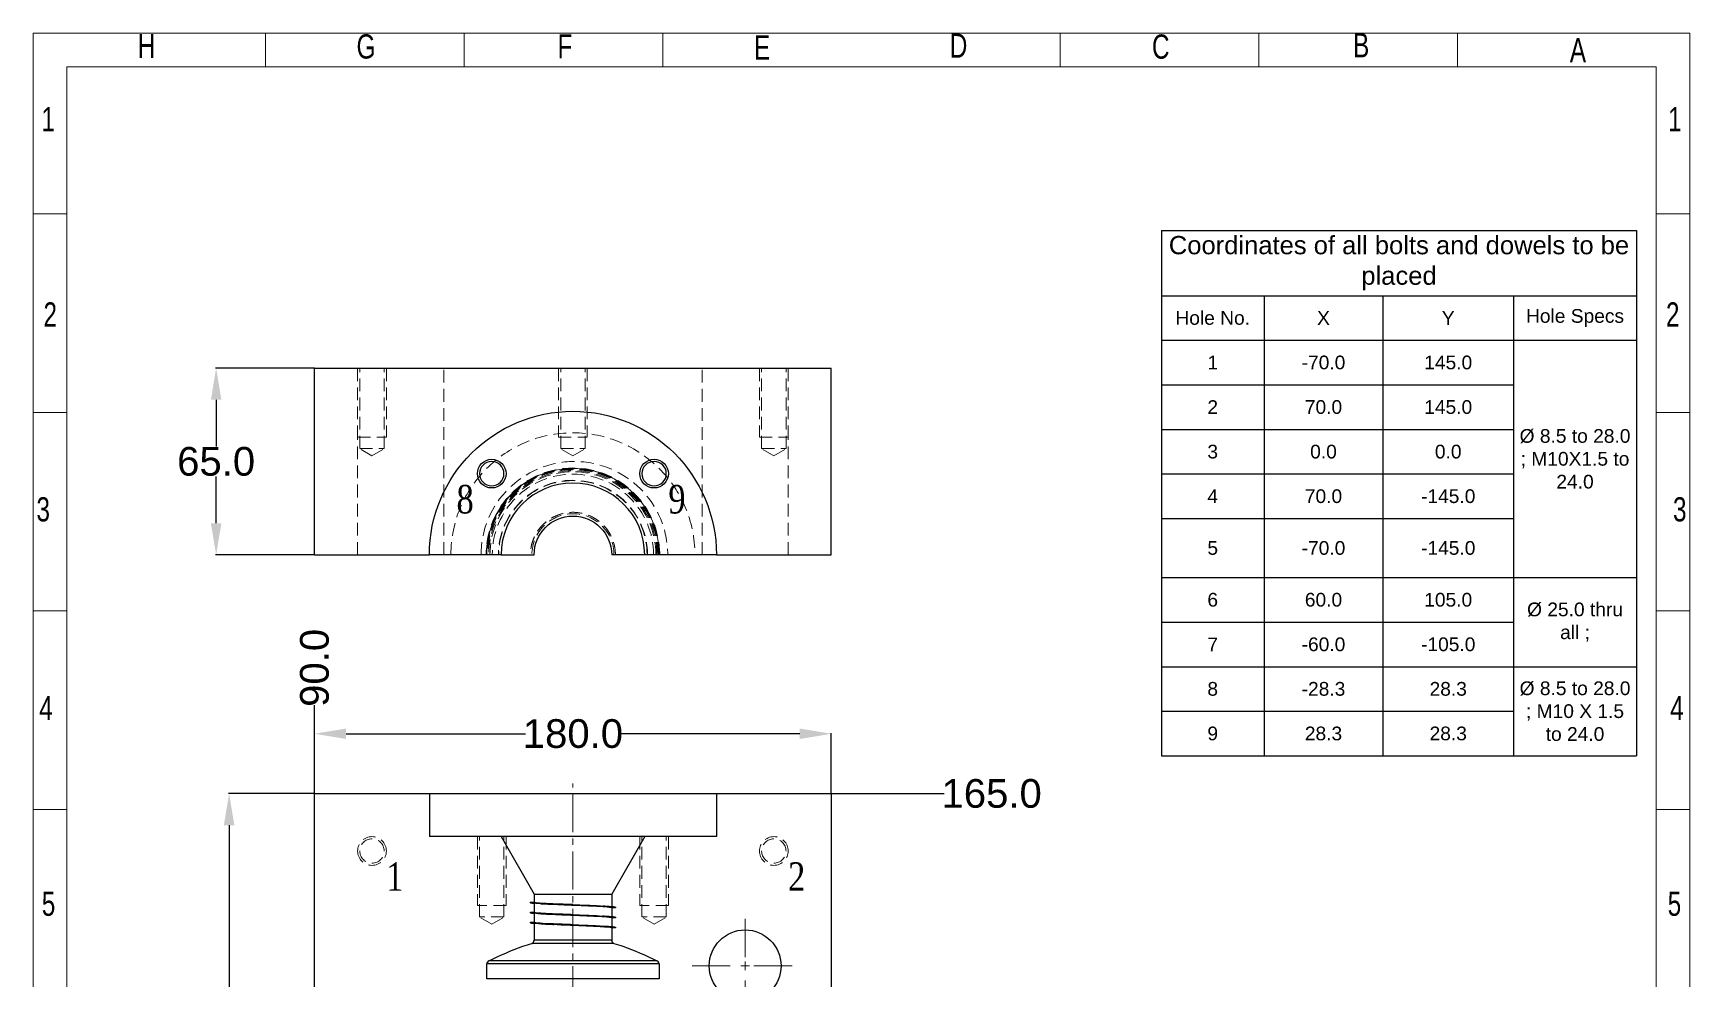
# Model space of a CAD drawing. Header units: millimetres. Extents: x -4200 to 3581, y -7493 to -4075.
# Drawn here: x -569 to 8, y -7005 to -6675 of the extents above; entities that cross this region are included whole.
import ezdxf

# ---------------------------------------------------------------- set-up
doc = ezdxf.new("R2010")
doc.units = ezdxf.units.MM
doc.header["$LTSCALE"] = 0.7
for name, pattern in [('CENTER2', [28.575, 19.05, -3.175, 3.175, -3.175]), ('HIDDEN', [9.525, 6.35, -3.175]), ('SLD-SOLID', [0])]:
    doc.linetypes.add(name, pattern=pattern)
doc.layers.add('cen lines', color=40, linetype='Continuous')
doc.layers.add('txt', color=20, linetype='Continuous')
doc.layers.add('dim', color=50, linetype='Continuous', lineweight=5)
doc.layers.add('out txt', color=202, linetype='Continuous', lineweight=13)
doc.styles.add('SLDTEXTSTYLE0', font='TXT', dxfattribs={"width": 0.75})
doc.styles.get("Standard").update_dxf_attribs({"font": 'arial.ttf'})
doc.styles.add('TEXTSTYLE_1', font='times.ttf', dxfattribs={"width": 0.8})
doc.dimstyles.get("Standard").update_dxf_attribs({"dimtxt": 10, "dimasz": 11, "dimexe": 0.18, "dimexo": 0.0625, "dimgap": 0.09, "dimtad": 0, "dimtih": 1, "dimtoh": 1, "dimdec": 1, "dimzin": 0, "dimdsep": 46, "dimtxsty": 'Standard', "dimcen": 0.09, "dimadec": 0, "dimazin": 0, "dimtfac": 1, "dimtdec": 1, "dimtofl": 0, "dimtmove": 0, "dimatfit": 3, "dimfxl": 1, "dimtolj": 1, "dimtzin": 0, "dimarcsym": 0})

# ---------------------------------------------------------------- blocks, each defined once
blk = doc.blocks.new('*D24')
at = {"layer": 'Defpoints', "color": 0, "transparency": 16777216}
for p in [(-470.63, -6792.22), (-504.92, -6857.22), (-470.63, -6857.22)]:
    blk.add_point(p, dxfattribs=at)
at = {"layer": 'dim', "color": 0, "lineweight": -2, "transparency": 16777216}
for p, q in [((-470.69, -6792.22), (-505.1, -6792.22)), ((-504.92, -6803.22), (-504.92, -6819.53)), ((-504.92, -6846.22), (-504.92, -6829.92)), ((-470.69, -6857.22), (-505.1, -6857.22))]:
    blk.add_line(p, q, dxfattribs=at)
at = {"layer": 'dim', "color": 0, "transparency": 16777216}
for points in [[(-506.75, -6803.22), (-503.09, -6803.22), (-504.92, -6792.22)], [(-506.75, -6846.22), (-503.09, -6846.22), (-504.92, -6857.22)]]:
    blk.add_solid(points, dxfattribs=at)
at = {"layer": 'dim', "color": 0, "lineweight": 9, "transparency": 16777216, "insert": (-504.92, -6824.72), "char_height": 10, "attachment_point": 5}
blk.add_mtext('\\A1;65.0', dxfattribs=at)
blk = doc.blocks.new('*T25')
at = {"layer": 'txt', "color": 0, "linetype": 'ByBlock', "lineweight": -2, "transparency": 16777216}
for p, q in [((0, 0), (165.54, 0)), ((0, 0), (0, -183.05)), ((165.54, 0), (165.54, -183.05)), ((0, -22.7), (165.54, -22.7)), ((35.75, -22.7), (35.75, -183.05)), ((77.18, -22.7), (77.18, -183.05)), ((122.66, -22.7), (122.66, -183.05)), ((0, -38.24), (165.54, -38.24)), ((0, -53.77), (122.66, -53.77)), ((0, -69.3), (122.66, -69.3)), ((0, -84.83), (122.66, -84.83)), ((0, -100.37), (122.66, -100.37)), ((0, -120.92), (165.54, -120.92)), ((0, -136.46), (122.66, -136.46)), ((0, -151.99), (165.54, -151.99)), ((0, -167.52), (122.66, -167.52)), ((0, -183.05), (165.54, -183.05))]:
    blk.add_line(p, q, dxfattribs=at)
at = {"layer": 'txt', "color": 0, "lineweight": 9, "transparency": 16777216, "attachment_point": 5}
for s, insert, char_height, width in [('Coordinates of all bolts and dowels to be placed', (82.77, -11.35), 6.375, 161.7112), ('Hole No.', (17.88, -30.47), 4.781, 32.5664), ('X', (56.47, -30.47), 4.78, 38.2399), ('Y', (99.92, -30.47), 4.78, 42.2896), ('Hole Specs', (144.1, -30.47), 4.781, 39.6903), ('1', (17.88, -46), 4.78, 32.5664), ('-70.0', (56.47, -46), 4.781, 38.2399), ('145.0', (99.92, -46), 4.781, 42.2896), ('2', (17.88, -61.53), 4.78, 32.5664), ('70.0', (56.47, -61.53), 4.781, 38.2399), ('145.0', (99.92, -61.53), 4.781, 42.2896), ('%%C 8.5 to 28.0 ; M10X1.5 to 24.0 ', (144.1, -79.58), 4.7812, 39.6903), ('3', (17.88, -77.07), 4.78, 32.5664), ('0.0', (56.47, -77.07), 4.781, 38.2399), ('0.0', (99.92, -77.07), 4.781, 42.2896), ('4', (17.88, -92.6), 4.78, 32.5664), ('70.0', (56.47, -92.6), 4.781, 38.2399), ('-145.0', (99.92, -92.6), 4.781, 42.2896), ('5', (17.88, -110.64), 4.78, 32.5664), ('-70.0', (56.47, -110.64), 4.781, 38.2399), ('-145.0', (99.92, -110.64), 4.781, 42.2896), ('6', (17.88, -128.69), 4.78, 32.5664), ('60.0', (56.47, -128.69), 4.781, 38.2399), ('105.0', (99.92, -128.69), 4.781, 42.2896), ('%%C 25.0 thru all ; ', (144.1, -136.46), 4.7812, 39.6903), ('7', (17.88, -144.22), 4.78, 32.5664), ('-60.0', (56.47, -144.22), 4.781, 38.2399), ('-105.0', (99.92, -144.22), 4.781, 42.2896), ('8', (17.88, -159.75), 4.78, 32.5664), ('-28.3', (56.47, -159.75), 4.781, 38.2399), ('28.3', (99.92, -159.75), 4.781, 42.2896), ('%%C 8.5 to 28.0 ; M10 X 1.5 to 24.0 ', (144.1, -167.52), 4.7812, 39.6903), ('9', (17.88, -175.29), 4.78, 32.5664), ('28.3', (56.47, -175.29), 4.781, 38.2399), ('28.3', (99.92, -175.29), 4.781, 42.2896)]:
    blk.add_mtext(s, dxfattribs=dict(at, insert=insert, char_height=char_height, width=width))
blk = doc.blocks.new('out border')
at = {"layer": 'out txt', "linetype": 'SLD-SOLID'}
for p, q in [((73.03, 505.03), (73.03, 519.99)), ((161.01, 505.03), (161.01, 519.99)), ((249, 505.03), (249, 519.99)), ((424.97, 505.03), (424.97, 519.99)), ((512.95, 505.03), (512.95, 519.99)), ((600.94, 505.03), (600.94, 519.99)), ((-14.96, -505.03), (-14.96, 505.03)), ((-14.96, 505.03), (688.92, 505.03)), ((688.92, 505.03), (688.92, -505.03)), ((-14.96, 439.93), (-29.92, 439.93)), ((688.92, 439.93), (703.88, 439.93)), ((688.92, 439.93), (703.88, 439.93)), ((-14.96, 351.94), (-29.92, 351.94)), ((688.92, 351.94), (703.88, 351.94)), ((688.92, 351.94), (703.88, 351.94)), ((-14.96, 263.96), (-29.92, 263.96)), ((688.92, 263.96), (703.88, 263.96)), ((688.92, 263.96), (703.88, 263.96)), ((-14.96, 175.97), (-29.92, 175.97)), ((688.92, 175.97), (703.88, 175.97)), ((688.92, 175.97), (703.88, 175.97))]:
    blk.add_line(p, q, dxfattribs=at)
blk.add_lwpolyline([(-29.92, -519.99), (-29.92, 519.99), (703.88, 519.99), (703.88, -519.99)], close=True, dxfattribs=at)
at = {"layer": 'out txt', "linetype": 'Continuous', "char_height": 10.73, "style": 'SLDTEXTSTYLE0'}
for s, insert, attachment_point in [('H', (20.29, 508.92), 8), ('G', (117.52, 508.58), 8), ('F', (205.65, 508.76), 8), ('E', (292.95, 508.24), 8), ('D', (379.99, 509.09), 8), ('C', (469.53, 508.51), 8), ('B', (558.3, 509.25), 8), ('A', (654.32, 507.09), 8), ('1', (-23.26, 487.24), 2), ('1', (697.23, 487.24), 2), ('2', (-22.34, 400.71), 2), ('2', (696.3, 400.71), 2), ('3', (-25.45, 314.36), 2), ('3', (699.41, 314.36), 2), ('4', (-24.21, 226.32), 2), ('4', (698.17, 226.32), 2), ('5', (-23.08, 139.62), 2), ('5', (697.05, 139.62), 2)]:
    blk.add_mtext(s, dxfattribs=dict(at, insert=insert, attachment_point=attachment_point))
blk = doc.blocks.new('*D82')
at = {"layer": 'Defpoints', "color": 0, "transparency": 16777216}
for p in [(-290.63, -6919.6), (-470.63, -6940.46), (-290.63, -6940.46)]:
    blk.add_point(p, dxfattribs=at)
at = {"layer": 'dim', "color": 0, "lineweight": -2, "transparency": 16777216}
for p, q in [((-470.63, -6940.4), (-470.63, -6919.42)), ((-459.63, -6919.6), (-397.11, -6919.6)), ((-301.63, -6919.6), (-364.16, -6919.6)), ((-290.63, -6940.4), (-290.63, -6919.42))]:
    blk.add_line(p, q, dxfattribs=at)
at = {"layer": 'dim', "color": 0, "transparency": 16777216}
for points in [[(-459.63, -6917.77), (-459.63, -6921.44), (-470.63, -6919.6)], [(-301.63, -6917.77), (-301.63, -6921.44), (-290.63, -6919.6)]]:
    blk.add_solid(points, dxfattribs=at)
at = {"layer": 'dim', "color": 0, "lineweight": 9, "transparency": 16777216, "insert": (-380.63, -6919.6), "char_height": 10, "attachment_point": 5}
blk.add_mtext('\\A1;180.0', dxfattribs=at)
blk = doc.blocks.new('*D83')
at = {"layer": 'Defpoints', "color": 0, "transparency": 16777216}
for p in [(-470.63, -6940.46), (-500.41, -7270.46), (-470.63, -7270.46)]:
    blk.add_point(p, dxfattribs=at)
at = {"layer": 'dim', "color": 0, "lineweight": -2, "transparency": 16777216}
for p, q in [((-470.69, -6940.46), (-500.59, -6940.46)), ((-500.41, -6951.46), (-500.41, -7100.26)), ((-500.41, -7259.46), (-500.41, -7110.66)), ((-470.69, -7270.46), (-500.59, -7270.46))]:
    blk.add_line(p, q, dxfattribs=at)
at = {"layer": 'dim', "color": 0, "transparency": 16777216}
for points in [[(-502.24, -6951.46), (-498.57, -6951.46), (-500.41, -6940.46)], [(-502.24, -7259.46), (-498.57, -7259.46), (-500.41, -7270.46)]]:
    blk.add_solid(points, dxfattribs=at)
at = {"layer": 'dim', "color": 0, "lineweight": 9, "transparency": 16777216, "insert": (-500.41, -7105.46), "char_height": 10, "attachment_point": 5}
blk.add_mtext('\\A1;330.0', dxfattribs=at)
blk = doc.blocks.new('*U77')
at = {"layer": 'cen lines', "color": 0, "linetype": 'CENTER2', "lineweight": 9, "transparency": 16777216}
blk.add_line((0, -168.5), (0, 168.5), dxfattribs=at)
blk = doc.blocks.new('*U80')
at = {"layer": 'cen lines', "color": 0, "linetype": 'CENTER2', "lineweight": 9, "transparency": 16777216}
for p, q in [((0, 3), (0, 18.5)), ((-18.5, 0), (-3, 0)), ((3, 0), (18.5, 0)), ((0, -18.5), (0, -3))]:
    blk.add_line(p, q, dxfattribs=at)
at = {"layer": 'cen lines', "color": 0, "linetype": 'Continuous', "lineweight": 9, "transparency": 16777216}
for p, q in [((-1.5, 0), (1.5, 0)), ((0, -1.5), (0, 1.5))]:
    blk.add_line(p, q, dxfattribs=at)
blk = doc.blocks.new('*D81')
at = {"layer": 'Defpoints', "color": 0, "transparency": 16777216}
for p in [(-290.63, -6940.46), (-251.24, -6940.46), (-380.63, -7105.46)]:
    blk.add_point(p, dxfattribs=at)
at = {"layer": 'dim', "color": 0, "lineweight": -2, "transparency": 16777216}
blk.add_line((-290.57, -6940.46), (-251.24, -6940.46), dxfattribs=at)
at = {"layer": 'dim', "color": 0, "lineweight": 9, "transparency": 16777216, "insert": (-234.76, -6940.46), "char_height": 10, "attachment_point": 5}
blk.add_mtext('\\A1;165.0', dxfattribs=at)
blk = doc.blocks.new('*D88')
at = {"layer": 'Defpoints', "color": 0, "transparency": 16777216}
for p in [(-470.63, -6909.69), (-470.63, -6940.46), (-380.63, -7105.46)]:
    blk.add_point(p, dxfattribs=at)
at = {"layer": 'dim', "color": 0, "lineweight": -2, "transparency": 16777216}
blk.add_line((-470.63, -6940.4), (-470.63, -6909.69), dxfattribs=at)
at = {"layer": 'dim', "color": 0, "lineweight": 9, "transparency": 16777216, "insert": (-470.63, -6896.63), "char_height": 10, "attachment_point": 5, "rotation": 90}
blk.add_mtext('\\A1;90.0', dxfattribs=at)

msp = doc.modelspace()

# ---------------------------------------------------------------- linework, layer by layer
at = {"color": 6, "linetype": 'Continuous', "extrusion": (-2.44929e-16, -1, -2.22045e-16)}
for p, q in [((-470.63, -6792.22), (-290.63, -6792.22)), ((-470.63, -6857.22), (-470.63, -6792.22)), ((-290.63, -6857.22), (-290.63, -6792.22)), ((-470.63, -6857.22), (-430.63, -6857.22)), ((-405.63, -6857.22), (-430.63, -6857.22)), ((-405.63, -6857.22), (-394.13, -6857.22)), ((-355.63, -6857.22), (-367.13, -6857.22)), ((-330.63, -6857.22), (-355.63, -6857.22)), ((-330.63, -6857.22), (-290.63, -6857.22))]:
    msp.add_line(p, q, dxfattribs=at)
at = {"color": 3, "linetype": 'HIDDEN', "lineweight": 0, "extrusion": (-2.44929e-16, -1, -2.22045e-16)}
for p, q in [((-455.63, -6792.22), (-455.63, -6816.22)), ((-454.88, -6820.22), (-454.88, -6792.22)), ((-446.38, -6820.22), (-446.38, -6792.22)), ((-445.63, -6792.22), (-445.63, -6816.22)), ((-425.63, -6857.22), (-425.63, -6792.22)), ((-385.63, -6792.22), (-385.63, -6816.22)), ((-384.88, -6820.22), (-384.88, -6792.22)), ((-376.38, -6820.22), (-376.38, -6792.22)), ((-375.63, -6792.22), (-375.63, -6816.22)), ((-335.63, -6857.22), (-335.63, -6792.22)), ((-315.63, -6792.22), (-315.63, -6816.22)), ((-314.88, -6820.22), (-314.88, -6792.22)), ((-306.38, -6820.22), (-306.38, -6792.22)), ((-305.63, -6792.22), (-305.63, -6816.22)), ((-455.63, -6816.22), (-445.63, -6816.22)), ((-455.63, -6857.22), (-455.63, -6816.22)), ((-385.63, -6816.22), (-375.63, -6816.22)), ((-315.63, -6816.22), (-305.63, -6816.22)), ((-305.63, -6857.22), (-305.63, -6816.22)), ((-454.88, -6820.22), (-446.38, -6820.22)), ((-450.63, -6822.77), (-454.88, -6820.22)), ((-450.63, -6822.77), (-446.38, -6820.22)), ((-384.88, -6820.22), (-376.38, -6820.22)), ((-380.63, -6822.77), (-384.88, -6820.22)), ((-380.63, -6822.77), (-376.38, -6820.22)), ((-314.88, -6820.22), (-306.38, -6820.22)), ((-310.63, -6822.77), (-314.88, -6820.22)), ((-310.63, -6822.77), (-306.38, -6820.22))]:
    msp.add_line(p, q, dxfattribs=at)
at = {"color": 6, "linetype": 'Continuous'}
for p, q in [((-470.63, -6940.46), (-430.63, -6940.46)), ((-470.63, -7270.46), (-470.63, -6940.46)), ((-430.63, -6940.46), (-430.63, -6955.46)), ((-430.63, -6940.46), (-330.63, -6940.46)), ((-330.63, -6940.46), (-290.63, -6940.46)), ((-330.63, -6940.46), (-330.63, -6955.46)), ((-290.63, -6940.46), (-290.63, -7270.46)), ((-405.63, -6955.46), (-430.63, -6955.46)), ((-405.63, -6955.46), (-394.13, -6975.46)), ((-355.63, -6955.46), (-405.63, -6955.46)), ((-355.63, -6955.46), (-367.13, -6975.46)), ((-330.63, -6955.46), (-355.63, -6955.46)), ((-394.13, -6975.46), (-394.13, -6978.28)), ((-394.13, -6975.46), (-367.13, -6975.46)), ((-367.13, -6975.46), (-367.13, -6980.03)), ((-394.13, -6978.53), (-394.13, -6981.78)), ((-394.13, -6982.03), (-394.13, -6985.28)), ((-367.13, -6980.28), (-367.13, -6983.53)), ((-394.13, -6985.53), (-394.13, -6991.58)), ((-367.13, -6983.78), (-367.13, -6987.03)), ((-367.13, -6987.28), (-367.13, -6991.58)), ((-366.33, -6992.66), (-394.93, -6992.66)), ((-367.13, -6991.58), (-394.13, -6991.58)), ((-410.63, -7005.03), (-410.63, -6999.82)), ((-350.63, -6999.82), (-410.63, -6999.82)), ((-351.35, -6998.69), (-409.91, -6998.69)), ((-350.63, -6999.82), (-350.63, -7005.03)), ((-350.63, -7005.03), (-410.63, -7005.03))]:
    msp.add_line(p, q, dxfattribs=at)
at = {"color": 3, "linetype": 'HIDDEN', "lineweight": 0}
for p, q in [((-413.91, -6955.46), (-413.91, -6979.46)), ((-413.16, -6983.46), (-413.16, -6955.46)), ((-404.66, -6983.46), (-404.66, -6955.46)), ((-403.91, -6955.46), (-403.91, -6979.46)), ((-357.35, -6955.46), (-357.35, -6979.46)), ((-356.6, -6983.46), (-356.6, -6955.46)), ((-348.1, -6983.46), (-348.1, -6955.46)), ((-347.35, -6955.46), (-347.35, -6979.46)), ((-403.91, -6979.46), (-413.91, -6979.46)), ((-404.66, -6983.46), (-413.16, -6983.46)), ((-408.91, -6986.01), (-413.16, -6983.46)), ((-408.91, -6986.01), (-404.66, -6983.46)), ((-395.43, -6978.28), (-395.43, -6978.53)), ((-395.43, -6981.78), (-395.43, -6982.03)), ((-365.83, -6983.53), (-365.83, -6983.78)), ((-347.35, -6979.46), (-357.35, -6979.46)), ((-348.1, -6983.46), (-356.6, -6983.46)), ((-352.35, -6986.01), (-356.6, -6983.46)), ((-352.35, -6986.01), (-348.1, -6983.46)), ((-365.83, -6987.03), (-365.83, -6987.28))]:
    msp.add_line(p, q, dxfattribs=at)
at = {"color": 6, "linetype": 'Continuous'}
msp.add_circle((-320.63, -7000.46), 12.5, dxfattribs=at)
at = {"color": 6, "linetype": 'Continuous', "extrusion": (5.43852e-32, 2.22045e-16, -1)}
for centre, radius, start, end in [((380.63, -6857.22), 50, 0, 180), ((408.91, -6828.94), 5, 0, 180), ((352.35, -6828.94), 5, 0, 180), ((408.91, -6828.94), 5, 180, 0), ((352.35, -6828.94), 5, 180, 0), ((380.63, -6857.22), 13.5, 0, 180)]:
    msp.add_arc(centre, radius, start, end, dxfattribs=at)
at = {"color": 3, "linetype": 'HIDDEN', "lineweight": 0, "extrusion": (5.43852e-32, 2.22045e-16, -1)}
for centre, radius in [((380.63, -6857.22), 42.5), ((380.11, -6857.22), 32.5), ((380.63, -6857.22), 30.09), ((380.63, -6857.22), 30.06)]:
    msp.add_arc(centre, radius, 0, 180, dxfattribs=at)
at = {"color": 6, "linetype": 'Continuous'}
for centre, radius, start, end in [((-408.91, -6828.94), 4.25, 0, 180), ((-352.35, -6828.94), 4.25, 0, 180), ((-408.91, -6828.94), 4.25, 180, 0), ((-380.63, -6857.22), 25, 0, 180), ((-352.35, -6828.94), 4.25, 180, 0), ((-395.26, -6991.58), 1.13, 286.79749, 0), ((-366, -6991.58), 1.13, 180, 253.20251), ((-409.39, -6999.82), 1.24, 114.98421, 180), ((-351.87, -6999.82), 1.24, 0, 65.01579)]:
    msp.add_arc(centre, radius, start, end, dxfattribs=at)
at = {"color": 3, "linetype": 'HIDDEN', "lineweight": 0}
for centre, radius, start, end in [((-380.63, -6857.22), 30.24, 0, 180), ((-380.63, -6857.22), 30.08, 0, 180), ((-380.63, -6857.22), 30.06, 0, 180), ((-380.63, -6857.22), 30, 0, 180), ((-380.63, -6857.22), 29.83, 0, 180), ((-380.63, -6857.22), 29.65, 0, 180), ((-380.63, -6857.22), 29.28, 0, 180), ((-380.63, -6857.22), 28.89, 0, 180), ((-380.63, -6857.22), 28.09, 0, 180), ((-380.63, -6857.22), 25.96, 0, 180), ((-380.63, -6857.22), 25.84, 0, 180), ((-380.63, -6857.22), 14.3, 0, 180), ((-450.63, -6960.46), 5, 0, 180), ((-450.63, -6960.46), 5, 180, 0), ((-450.63, -6960.46), 4.25, 0, 180), ((-450.63, -6960.46), 4.25, 180, 0), ((-310.63, -6960.46), 5, 0, 180), ((-310.63, -6960.46), 5, 180, 0), ((-310.63, -6960.46), 4.25, 0, 180), ((-310.63, -6960.46), 4.25, 180, 0)]:
    msp.add_arc(centre, radius, start, end, dxfattribs=at)
for points, knots in [([(-365.83, -6857.22), (-365.83, -6856.22), (-365.93, -6855.22), (-366.34, -6853.26), (-366.64, -6852.3), (-367.57, -6850.14), (-368.52, -6848.37), (-371.61, -6845.34), (-373.22, -6844.27), (-376.98, -6842.71), (-378.94, -6842.42), (-382.85, -6842.42), (-384.75, -6842.91), (-387.59, -6844.09), (-389.38, -6845.04), (-392.46, -6848.13), (-393.56, -6849.76), (-395.04, -6853.33), (-395.43, -6855.28), (-395.43, -6857.22)], [-5.783241, -5.783241, -5.783241, -5.783241, -5.243382, -5.243382, -4.704081, -4.704081, -3.973724, -3.973724, -3.403606, -3.403606, -2.750695, -2.750695, -1.893394, -1.893394, -1.161186, -1.161186, -0.583642, -0.583642, -0.000003, -0.000003, -0.000003, -0.000003]), ([(-365.83, -6857.22), (-365.83, -6856.22), (-365.93, -6855.22), (-366.34, -6853.27), (-366.64, -6852.31), (-367.97, -6849.19), (-369.26, -6847.64), (-371.28, -6845.67), (-372.84, -6844.4), (-376.87, -6842.79), (-378.75, -6842.42), (-382.51, -6842.42), (-384.39, -6842.79), (-388.43, -6844.4), (-389.98, -6845.67), (-392, -6847.64), (-393.29, -6849.19), (-394.63, -6852.31), (-394.93, -6853.27), (-395.33, -6855.22), (-395.43, -6856.22), (-395.43, -6857.22)], [-5.036808, -5.036808, -5.036808, -5.036808, -4.735921, -4.735921, -4.434111, -4.434111, -3.707412, -3.707412, -3.032896, -3.032896, -2.518405, -2.518405, -2.003913, -2.003913, -1.329398, -1.329398, -0.602699, -0.602699, -0.300889, -0.300889, -0.000002, -0.000002, -0.000002, -0.000002]), ([(-365.83, -6857.22), (-365.83, -6855.28), (-366.22, -6853.33), (-367.71, -6849.76), (-368.8, -6848.13), (-371.88, -6845.04), (-373.67, -6844.09), (-376.51, -6842.91), (-378.41, -6842.42), (-382.32, -6842.42), (-384.28, -6842.71), (-388.04, -6844.27), (-389.65, -6845.34), (-392.74, -6848.37), (-393.69, -6850.14), (-394.62, -6852.3), (-394.93, -6853.26), (-395.33, -6855.22), (-395.43, -6856.22), (-395.43, -6857.22)], [-3.214168, -3.214168, -3.214168, -3.214168, -2.889798, -2.889798, -2.568815, -2.568815, -2.161874, -2.161874, -1.685409, -1.685409, -1.322539, -1.322539, -1.005683, -1.005683, -0.599771, -0.599771, -0.300042, -0.300042, -0.000003, -0.000003, -0.000003, -0.000003]), ([(-380.63, -6979.41), (-382.32, -6979.34), (-384.28, -6979.27), (-388.04, -6979.12), (-389.65, -6979.05), (-392.74, -6978.88), (-393.69, -6978.81), (-394.62, -6978.72), (-394.93, -6978.68), (-395.33, -6978.61), (-395.43, -6978.57), (-395.43, -6978.53)], [2.750696, 2.750696, 2.750696, 2.750696, 3.403606, 3.403606, 3.973724, 3.973724, 4.704081, 4.704081, 5.243382, 5.243382, 5.783241, 5.783241, 5.783241, 5.783241]), ([(-380.63, -6982.91), (-382.51, -6982.84), (-384.39, -6982.77), (-388.43, -6982.6), (-389.98, -6982.53), (-392, -6982.42), (-393.29, -6982.35), (-394.63, -6982.22), (-394.93, -6982.18), (-395.33, -6982.11), (-395.43, -6982.07), (-395.43, -6982.03)], [2.518405, 2.518405, 2.518405, 2.518405, 3.032896, 3.032896, 3.707412, 3.707412, 4.434111, 4.434111, 4.735921, 4.735921, 5.036808, 5.036808, 5.036808, 5.036808]), ([(-365.83, -6980.03), (-365.83, -6979.96), (-366.22, -6979.89), (-367.71, -6979.74), (-368.8, -6979.67), (-371.88, -6979.5), (-373.67, -6979.43), (-376.51, -6979.31), (-378.41, -6979.24), (-380.63, -6979.16), (-380.63, -6979.16), (-380.63, -6979.16)], [-3.214168, -3.214168, -3.214168, -3.214168, -2.889798, -2.889798, -2.568815, -2.568815, -2.161874, -2.161874, -1.685409, -1.685409, -1.685409, -1.685409, -1.685409, -1.685409]), ([(-365.83, -6983.53), (-365.83, -6983.49), (-365.93, -6983.46), (-366.34, -6983.38), (-366.64, -6983.34), (-367.97, -6983.22), (-369.26, -6983.14), (-371.28, -6983.04), (-372.84, -6982.96), (-376.87, -6982.8), (-378.75, -6982.73), (-380.63, -6982.66)], [-5.036808, -5.036808, -5.036808, -5.036808, -4.735921, -4.735921, -4.434111, -4.434111, -3.707412, -3.707412, -3.032896, -3.032896, -2.518405, -2.518405, -2.518405, -2.518405]), ([(-380.63, -6986.41), (-380.63, -6986.41), (-380.63, -6986.41), (-382.85, -6986.32), (-384.75, -6986.25), (-387.59, -6986.14), (-389.38, -6986.06), (-392.46, -6985.9), (-393.56, -6985.82), (-395.04, -6985.68), (-395.43, -6985.61), (-395.43, -6985.53)], [1.685409, 1.685409, 1.685409, 1.685409, 1.685409, 1.685409, 2.161874, 2.161874, 2.568815, 2.568815, 2.889798, 2.889798, 3.214168, 3.214168, 3.214168, 3.214168]), ([(-365.83, -6987.03), (-365.83, -6986.99), (-365.93, -6986.96), (-366.34, -6986.88), (-366.64, -6986.84), (-367.57, -6986.76), (-368.52, -6986.68), (-371.61, -6986.52), (-373.22, -6986.45), (-376.98, -6986.29), (-378.94, -6986.22), (-380.63, -6986.16)], [-5.783241, -5.783241, -5.783241, -5.783241, -5.243382, -5.243382, -4.704081, -4.704081, -3.973724, -3.973724, -3.403606, -3.403606, -2.750696, -2.750696, -2.750696, -2.750696])]:
    msp.add_open_spline(points, degree=3, knots=knots, dxfattribs=at)
at = {"color": 6, "linetype": 'Continuous'}
for points, knots in [([(-395.43, -6978.53), (-395.43, -6978.49), (-395.43, -6978.45), (-395.43, -6978.37), (-395.43, -6978.32), (-395.43, -6978.28)], [-0.02523674, -0.02523674, -0.02523674, -0.02523674, -0.01273915, -0.01273915, -0.00023674, -0.00023674, -0.00023674, -0.00023674]), ([(-395.43, -6978.28), (-395.21, -6978.28), (-395, -6978.28), (-394.56, -6978.28), (-394.35, -6978.28), (-394.13, -6978.28)], [-0.1297652, -0.1297652, -0.1297652, -0.1297652, -0.0650034, -0.0650034, -0.0000034, -0.0000034, -0.0000034, -0.0000034]), ([(-380.63, -6979.16), (-382.32, -6979.09), (-384.28, -6979.02), (-388.04, -6978.87), (-389.65, -6978.8), (-392.74, -6978.63), (-393.69, -6978.56), (-394.62, -6978.47), (-394.93, -6978.43), (-395.33, -6978.36), (-395.43, -6978.32), (-395.43, -6978.28)], [-1.685409, -1.685409, -1.685409, -1.685409, -1.322539, -1.322539, -1.005683, -1.005683, -0.599771, -0.599771, -0.300042, -0.300042, -0.001916, -0.001916, -0.001916, -0.001916]), ([(-394.13, -6978.53), (-394.35, -6978.53), (-394.56, -6978.53), (-395, -6978.53), (-395.21, -6978.53), (-395.43, -6978.53)], [-0.1302391, -0.1302391, -0.1302391, -0.1302391, -0.0652391, -0.0652391, -0.0004774, -0.0004774, -0.0004774, -0.0004774]), ([(-395.43, -6982.03), (-395.43, -6981.99), (-395.43, -6981.95), (-395.43, -6981.87), (-395.43, -6981.82), (-395.43, -6981.78)], [-0.0250224, -0.0250224, -0.0250224, -0.0250224, -0.01252321, -0.01252321, -0.0000224, -0.0000224, -0.0000224, -0.0000224]), ([(-395.43, -6981.78), (-395.21, -6981.78), (-395, -6981.78), (-394.56, -6981.78), (-394.35, -6981.78), (-394.13, -6981.78)], [-0.1299796, -0.1299796, -0.1299796, -0.1299796, -0.0650018, -0.0650018, -0.0000018, -0.0000018, -0.0000018, -0.0000018]), ([(-380.63, -6982.66), (-382.51, -6982.59), (-384.39, -6982.52), (-388.43, -6982.35), (-389.98, -6982.28), (-392, -6982.17), (-393.29, -6982.1), (-394.63, -6981.97), (-394.93, -6981.93), (-395.33, -6981.86), (-395.43, -6981.82), (-395.43, -6981.78)], [-2.518405, -2.518405, -2.518405, -2.518405, -2.003913, -2.003913, -1.329398, -1.329398, -0.602699, -0.602699, -0.300889, -0.300889, -0.002055, -0.002055, -0.002055, -0.002055]), ([(-394.13, -6982.03), (-394.35, -6982.03), (-394.56, -6982.03), (-395, -6982.03), (-395.21, -6982.03), (-395.43, -6982.03)], [-0.1300232, -0.1300232, -0.1300232, -0.1300232, -0.0650232, -0.0650232, -0.0000454, -0.0000454, -0.0000454, -0.0000454]), ([(-394.13, -6978.28), (-394.13, -6978.32), (-394.02, -6978.36), (-393.61, -6978.44), (-393.3, -6978.48), (-392.64, -6978.55), (-392.34, -6978.57), (-391.6, -6978.63), (-391.17, -6978.66), (-390, -6978.73), (-389.22, -6978.77), (-387.58, -6978.86), (-386.74, -6978.9), (-384.21, -6979.01), (-382.46, -6979.08), (-379.86, -6979.19), (-379.03, -6979.22), (-377.53, -6979.29), (-376.84, -6979.32), (-374.79, -6979.41), (-373.49, -6979.47), (-371.88, -6979.55), (-371.45, -6979.57), (-369.8, -6979.67), (-368.81, -6979.74), (-367.92, -6979.84), (-367.74, -6979.86), (-367.29, -6979.93), (-367.13, -6979.98), (-367.13, -6980.03)], [-4.251417, -4.251417, -4.251417, -4.251417, -3.956715, -3.956715, -3.671694, -3.671694, -3.479341, -3.479341, -3.264166, -3.264166, -2.952831, -2.952831, -2.663822, -2.663822, -2.131695, -2.131695, -1.883126, -1.883126, -1.671792, -1.671792, -1.230117, -1.230117, -1.05855, -1.05855, -0.525662, -0.525662, -0.357448, -0.357448, -0.000003, -0.000003, -0.000003, -0.000003]), ([(-367.13, -6980.28), (-367.13, -6980.23), (-367.29, -6980.18), (-367.74, -6980.11), (-367.92, -6980.09), (-368.81, -6979.99), (-369.8, -6979.92), (-371.45, -6979.82), (-371.88, -6979.8), (-373.49, -6979.72), (-374.79, -6979.66), (-376.84, -6979.57), (-377.53, -6979.54), (-379.03, -6979.47), (-379.86, -6979.44), (-382.46, -6979.33), (-384.21, -6979.26), (-386.74, -6979.15), (-387.58, -6979.11), (-389.22, -6979.02), (-390, -6978.98), (-391.17, -6978.91), (-391.6, -6978.88), (-392.34, -6978.82), (-392.64, -6978.8), (-393.3, -6978.73), (-393.61, -6978.69), (-394.02, -6978.61), (-394.13, -6978.57), (-394.13, -6978.53)], [-4.251417, -4.251417, -4.251417, -4.251417, -3.893972, -3.893972, -3.725758, -3.725758, -3.19287, -3.19287, -3.021303, -3.021303, -2.579628, -2.579628, -2.368294, -2.368294, -2.119725, -2.119725, -1.587598, -1.587598, -1.298589, -1.298589, -0.987254, -0.987254, -0.772079, -0.772079, -0.579726, -0.579726, -0.294705, -0.294705, -0.000003, -0.000003, -0.000003, -0.000003]), ([(-394.13, -6981.78), (-394.13, -6981.82), (-394.03, -6981.86), (-393.63, -6981.94), (-393.34, -6981.98), (-392.73, -6982.04), (-392.47, -6982.06), (-391.26, -6982.16), (-390.05, -6982.23), (-388.18, -6982.33), (-387.72, -6982.35), (-385.7, -6982.45), (-384, -6982.52), (-381.7, -6982.61), (-381.16, -6982.64), (-380.07, -6982.68), (-379.52, -6982.7), (-377.22, -6982.8), (-375.52, -6982.87), (-373.48, -6982.97), (-373, -6982.99), (-371.12, -6983.09), (-369.92, -6983.16), (-368.68, -6983.26), (-368.39, -6983.29), (-367.47, -6983.39), (-367.13, -6983.46), (-367.13, -6983.53)], [-4.254129, -4.254129, -4.254129, -4.254129, -3.966741, -3.966741, -3.688013, -3.688013, -3.517701, -3.517701, -2.984438, -2.984438, -2.821121, -2.821121, -2.289218, -2.289218, -2.125737, -2.125737, -1.962407, -1.962407, -1.429137, -1.429137, -1.258785, -1.258785, -0.722684, -0.722684, -0.528043, -0.528043, -0.000002, -0.000002, -0.000002, -0.000002]), ([(-367.13, -6983.78), (-367.13, -6983.71), (-367.44, -6983.65), (-368.29, -6983.55), (-368.6, -6983.52), (-369.86, -6983.42), (-371.05, -6983.34), (-372.95, -6983.24), (-373.43, -6983.22), (-375.49, -6983.12), (-377.19, -6983.05), (-379.5, -6982.95), (-380.05, -6982.93), (-381.15, -6982.89), (-381.7, -6982.86), (-384, -6982.77), (-385.7, -6982.7), (-387.73, -6982.6), (-388.19, -6982.58), (-390.06, -6982.48), (-391.27, -6982.41), (-392.49, -6982.31), (-392.75, -6982.29), (-393.36, -6982.23), (-393.64, -6982.19), (-394.03, -6982.11), (-394.13, -6982.07), (-394.13, -6982.03)], [-4.253924, -4.253924, -4.253924, -4.253924, -3.754138, -3.754138, -3.54085, -3.54085, -3.00406, -3.00406, -2.828505, -2.828505, -2.294402, -2.294402, -2.129537, -2.129537, -1.964427, -1.964427, -1.432333, -1.432333, -1.268117, -1.268117, -0.734351, -0.734351, -0.561006, -0.561006, -0.284413, -0.284413, -0.000002, -0.000002, -0.000002, -0.000002]), ([(-365.83, -6980.28), (-365.83, -6980.21), (-366.22, -6980.14), (-367.71, -6979.99), (-368.8, -6979.92), (-371.88, -6979.75), (-373.67, -6979.68), (-376.51, -6979.56), (-378.41, -6979.49), (-380.63, -6979.41), (-380.63, -6979.41), (-380.63, -6979.41)], [0.000003, 0.000003, 0.000003, 0.000003, 0.583642, 0.583642, 1.161186, 1.161186, 1.893394, 1.893394, 2.750695, 2.750695, 2.750696, 2.750696, 2.750696, 2.750696]), ([(-365.83, -6983.78), (-365.83, -6983.74), (-365.93, -6983.71), (-366.34, -6983.63), (-366.64, -6983.59), (-367.97, -6983.47), (-369.26, -6983.39), (-371.28, -6983.29), (-372.84, -6983.21), (-376.87, -6983.05), (-378.75, -6982.98), (-380.63, -6982.91)], [0.002055, 0.002055, 0.002055, 0.002055, 0.300889, 0.300889, 0.602699, 0.602699, 1.329398, 1.329398, 2.003913, 2.003913, 2.518405, 2.518405, 2.518405, 2.518405]), ([(-367.13, -6980.03), (-366.91, -6980.03), (-366.7, -6980.03), (-366.26, -6980.03), (-366.05, -6980.03), (-365.83, -6980.03)], [-0.1301409, -0.1301409, -0.1301409, -0.1301409, -0.0651409, -0.0651409, -0.0002809, -0.0002809, -0.0002809, -0.0002809]), ([(-365.83, -6980.28), (-366.05, -6980.28), (-366.26, -6980.28), (-366.7, -6980.28), (-366.91, -6980.28), (-367.13, -6980.28)], [-0.1298627, -0.1298627, -0.1298627, -0.1298627, -0.0650026, -0.0650026, -0.0000026, -0.0000026, -0.0000026, -0.0000026]), ([(-367.13, -6983.53), (-366.91, -6983.53), (-366.7, -6983.53), (-366.26, -6983.53), (-366.05, -6983.53), (-365.83, -6983.53)], [-0.1300232, -0.1300232, -0.1300232, -0.1300232, -0.0650232, -0.0650232, -0.0000454, -0.0000454, -0.0000454, -0.0000454]), ([(-365.83, -6980.03), (-365.83, -6980.07), (-365.83, -6980.12), (-365.83, -6980.2), (-365.83, -6980.24), (-365.83, -6980.28)], [-0.02514256, -0.02514256, -0.02514256, -0.02514256, -0.01264094, -0.01264094, -0.00014256, -0.00014256, -0.00014256, -0.00014256]), ([(-365.83, -6983.53), (-365.83, -6983.57), (-365.83, -6983.62), (-365.83, -6983.7), (-365.83, -6983.74), (-365.83, -6983.78)], [-0.0250224, -0.0250224, -0.0250224, -0.0250224, -0.01252321, -0.01252321, -0.0000224, -0.0000224, -0.0000224, -0.0000224]), ([(-395.43, -6985.53), (-395.43, -6985.49), (-395.43, -6985.45), (-395.43, -6985.37), (-395.43, -6985.32), (-395.43, -6985.28)], [-0.02514256, -0.02514256, -0.02514256, -0.02514256, -0.01264094, -0.01264094, -0.00014256, -0.00014256, -0.00014256, -0.00014256]), ([(-395.43, -6985.28), (-395.21, -6985.28), (-395, -6985.28), (-394.56, -6985.28), (-394.35, -6985.28), (-394.13, -6985.28)], [-0.1298627, -0.1298627, -0.1298627, -0.1298627, -0.0650026, -0.0650026, -0.0000026, -0.0000026, -0.0000026, -0.0000026]), ([(-380.63, -6986.16), (-380.63, -6986.16), (-380.63, -6986.16), (-382.85, -6986.07), (-384.75, -6986), (-387.59, -6985.89), (-389.38, -6985.81), (-392.46, -6985.65), (-393.56, -6985.57), (-395.04, -6985.43), (-395.43, -6985.36), (-395.43, -6985.28)], [-2.750696, -2.750696, -2.750696, -2.750696, -2.750695, -2.750695, -1.893394, -1.893394, -1.161186, -1.161186, -0.583642, -0.583642, -0.000003, -0.000003, -0.000003, -0.000003]), ([(-394.13, -6985.53), (-394.35, -6985.53), (-394.56, -6985.53), (-395, -6985.53), (-395.21, -6985.53), (-395.43, -6985.53)], [-0.1301409, -0.1301409, -0.1301409, -0.1301409, -0.0651409, -0.0651409, -0.0002809, -0.0002809, -0.0002809, -0.0002809]), ([(-394.13, -6985.28), (-394.13, -6985.33), (-393.98, -6985.38), (-393.54, -6985.45), (-393.35, -6985.47), (-392.47, -6985.57), (-391.48, -6985.64), (-389.81, -6985.74), (-389.37, -6985.77), (-387.75, -6985.85), (-386.47, -6985.91), (-384.43, -6986), (-383.74, -6986.03), (-382.23, -6986.09), (-381.41, -6986.13), (-378.81, -6986.23), (-377.05, -6986.31), (-374.53, -6986.42), (-373.69, -6986.46), (-372.06, -6986.54), (-371.28, -6986.58), (-370.1, -6986.66), (-369.65, -6986.69), (-368.92, -6986.74), (-368.61, -6986.77), (-367.95, -6986.83), (-367.65, -6986.87), (-367.24, -6986.95), (-367.13, -6986.99), (-367.13, -6987.03)], [-4.251363, -4.251363, -4.251363, -4.251363, -3.902092, -3.902092, -3.729062, -3.729062, -3.195343, -3.195343, -3.017026, -3.017026, -2.581459, -2.581459, -2.368879, -2.368879, -2.120289, -2.120289, -1.588002, -1.588002, -1.300409, -1.300409, -0.988959, -0.988959, -0.769835, -0.769835, -0.577947, -0.577947, -0.293894, -0.293894, -0.000003, -0.000003, -0.000003, -0.000003]), ([(-367.13, -6987.28), (-367.13, -6987.24), (-367.24, -6987.2), (-367.65, -6987.12), (-367.95, -6987.08), (-368.61, -6987.02), (-368.92, -6986.99), (-369.65, -6986.94), (-370.1, -6986.91), (-371.28, -6986.83), (-372.06, -6986.79), (-373.69, -6986.71), (-374.53, -6986.67), (-377.05, -6986.56), (-378.81, -6986.48), (-381.41, -6986.38), (-382.23, -6986.34), (-383.74, -6986.28), (-384.43, -6986.25), (-386.47, -6986.16), (-387.75, -6986.1), (-389.37, -6986.02), (-389.81, -6985.99), (-391.48, -6985.89), (-392.47, -6985.82), (-393.35, -6985.72), (-393.54, -6985.7), (-393.98, -6985.63), (-394.13, -6985.58), (-394.13, -6985.53)], [-4.251363, -4.251363, -4.251363, -4.251363, -3.957472, -3.957472, -3.673419, -3.673419, -3.481531, -3.481531, -3.262407, -3.262407, -2.950957, -2.950957, -2.663364, -2.663364, -2.131077, -2.131077, -1.882487, -1.882487, -1.669907, -1.669907, -1.23434, -1.23434, -1.056023, -1.056023, -0.522304, -0.522304, -0.349274, -0.349274, -0.000003, -0.000003, -0.000003, -0.000003]), ([(-365.83, -6987.28), (-365.83, -6987.24), (-365.93, -6987.21), (-366.34, -6987.13), (-366.64, -6987.09), (-367.57, -6987.01), (-368.52, -6986.93), (-371.61, -6986.77), (-373.22, -6986.7), (-376.98, -6986.54), (-378.94, -6986.47), (-380.63, -6986.41)], [0.001916, 0.001916, 0.001916, 0.001916, 0.300042, 0.300042, 0.599771, 0.599771, 1.005683, 1.005683, 1.322539, 1.322539, 1.685409, 1.685409, 1.685409, 1.685409]), ([(-365.83, -6983.78), (-366.05, -6983.78), (-366.26, -6983.78), (-366.7, -6983.78), (-366.91, -6983.78), (-367.13, -6983.78)], [-0.1299796, -0.1299796, -0.1299796, -0.1299796, -0.0650018, -0.0650018, -0.0000018, -0.0000018, -0.0000018, -0.0000018]), ([(-367.13, -6987.03), (-366.91, -6987.03), (-366.7, -6987.03), (-366.26, -6987.03), (-366.05, -6987.03), (-365.83, -6987.03)], [-0.1302391, -0.1302391, -0.1302391, -0.1302391, -0.0652391, -0.0652391, -0.0004774, -0.0004774, -0.0004774, -0.0004774]), ([(-365.83, -6987.28), (-366.05, -6987.28), (-366.26, -6987.28), (-366.7, -6987.28), (-366.91, -6987.28), (-367.13, -6987.28)], [-0.1297652, -0.1297652, -0.1297652, -0.1297652, -0.0650034, -0.0650034, -0.0000034, -0.0000034, -0.0000034, -0.0000034]), ([(-365.83, -6987.03), (-365.83, -6987.07), (-365.83, -6987.12), (-365.83, -6987.2), (-365.83, -6987.24), (-365.83, -6987.28)], [-0.02523674, -0.02523674, -0.02523674, -0.02523674, -0.01273915, -0.01273915, -0.00023674, -0.00023674, -0.00023674, -0.00023674]), ([(-409.91, -6998.69), (-406.01, -6996.87), (-402.1, -6995.08), (-398.05, -6993.67), (-397.02, -6993.31), (-395.98, -6992.97), (-394.93, -6992.66)], [0, 0, 0, 0, 0.79675, 0.79675, 0.79675, 1, 1, 1, 1]), ([(-366.33, -6992.66), (-365.28, -6992.97), (-364.24, -6993.31), (-363.21, -6993.67), (-359.16, -6995.08), (-355.25, -6996.87), (-351.35, -6998.69)], [0, 0, 0, 0, 0.20325, 0.20325, 0.20325, 1, 1, 1, 1])]:
    msp.add_open_spline(points, degree=3, knots=knots, dxfattribs=at)
at = {"color": 3, "linetype": 'HIDDEN', "lineweight": 0}
for points in [[(-395.43, -6978.28), (-395.43, -6978.28), (-395.43, -6978.28), (-395.43, -6978.28)], [(-395.43, -6981.78), (-395.43, -6981.78), (-395.43, -6981.78), (-395.43, -6981.78)], [(-365.83, -6983.78), (-365.83, -6983.78), (-365.83, -6983.78), (-365.83, -6983.78)], [(-365.83, -6987.28), (-365.83, -6987.28), (-365.83, -6987.28), (-365.83, -6987.28)]]:
    msp.add_open_spline(points, degree=3, dxfattribs=at)

# ---------------------------------------------------------------- block references
msp.add_blockref('*T25', (-175.62, -6744.23))
at = {"layer": 'cen lines', "linetype": 'CENTER2', "lineweight": 9}
for name, p in [('*U77', (-380.63, -7105.46)), ('*U80', (-320.63, -7000.46))]:
    msp.add_blockref(name, p, dxfattribs=at)
at = {"layer": 'out txt', "xscale": 0.7865424000000001, "yscale": 0.7865424000000001, "zscale": 0.7865424000000001}
msp.add_blockref('out border', (-545.15, -7084.42), dxfattribs=at)

# ---------------------------------------------------------------- texts
at = {"layer": 'txt', "lineweight": 9, "style": 'TEXTSTYLE_1', "width": 0.8}
for s, p in [('8', (-421.2, -6842.82)), ('9', (-347.39, -6842.82)), ('1', (-445.67, -6974.34)), ('2', (-305.67, -6974.34))]:
    msp.add_text(s, height=9.94, dxfattribs=at).set_placement(p)

# ---------------------------------------------------------------- dimensions: what is measured, and where the dimension line sits
at = {"layer": 'dim', "lineweight": 9}
for base, p1, p2, picture, middle in [((-504.92, -6857.22), (-470.63, -6792.22), (-470.63, -6857.22), '*D24', (-504.92, -6824.72)), ((-500.41, -7270.46), (-470.63, -6940.46), (-470.63, -7270.46), '*D83', (-500.41, -7105.46))]:
    dim = msp.add_linear_dim(base=base, p1=p1, p2=p2, angle=90, dimstyle='Standard', dxfattribs=at)
    dim.commit()
    dim.dimension.update_dxf_attribs({"geometry": picture, "text_midpoint": middle})
for feature_location, offset, dtype, picture, middle in [((-470.63, -6940.46), (0, 30.77), 1, '*D88', (-470.63, -6896.63)), ((-290.63, -6940.46), (39.39, 0), 0, '*D81', (-234.76, -6940.46))]:
    dim = msp.add_ordinate_dim(feature_location=feature_location, offset=offset, dtype=dtype, origin=(-380.63, -7105.46), dimstyle='Standard', dxfattribs=at)
    dim.commit()
    dim.dimension.update_dxf_attribs({"geometry": picture, "text_midpoint": middle})
dim = msp.add_linear_dim(base=(-290.63, -6919.6), p1=(-470.63, -6940.46), p2=(-290.63, -6940.46), dimstyle='Standard', dxfattribs=at)
dim.commit()
dim.dimension.update_dxf_attribs({"geometry": '*D82', "text_midpoint": (-380.63, -6919.6)})

doc.saveas('drawing.dxf')
